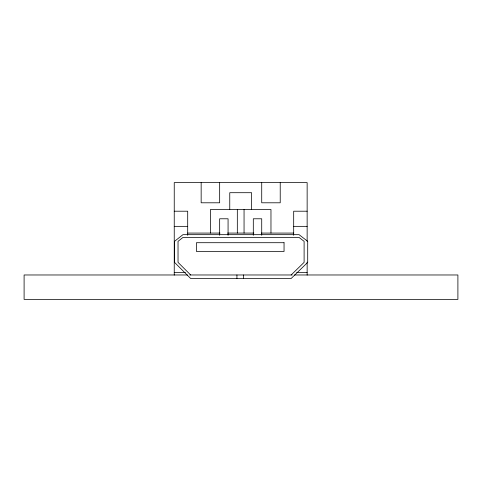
<?xml version="1.0" encoding="UTF-8"?>
<svg xmlns="http://www.w3.org/2000/svg" width="482" height="482" viewBox="0 0 482 482"><rect width="100%" height="100%" fill="white"/><g stroke="black" fill="none" stroke-linecap="round" stroke-linejoin="round"><path stroke-width="0.72" d="M291.17 274.969L304.106 262.371L304.106 241.343L299.063 237.445L182.949 237.445L178.033 241.343L178.033 262.371L190.631 274.969M174.243 211.206L187.697 211.206L187.697 235.306M307.142 211.206L293.683 211.206L293.683 235.306M174.243 226.347L187.697 226.347M293.683 226.347L307.142 226.347M187.697 233.077L220.021 233.077M227.534 233.077L253.845 233.077M261.358 233.077L293.683 233.077M174.243 272.613L185.456 272.613M296.671 272.613L307.142 272.613M187.528 274.975L24.1 274.975L24.1 299.394L457.9 299.394L457.9 274.975L294.472 274.975M189.788 274.975L292.213 274.975M307.142 241.355L307.142 182.606L174.243 182.606L174.243 275.132M307.142 262.081L307.142 275.132M280.223 182.606L280.223 202.795L261.72 202.795L261.72 182.606M270.968 233.077L270.968 209.525L210.411 209.525L210.411 233.077M261.72 235.306L261.72 218.78L253.309 218.78L253.309 235.306M251.622 209.525L251.622 192.704L229.757 192.704L229.757 209.525M244.055 209.525L244.055 233.077M243.639 274.969L243.639 278.476M237.325 209.525L237.325 233.077M236.933 274.969L236.933 278.476M228.07 235.306L228.07 218.78L219.659 218.78L219.659 235.306M219.659 182.606L219.659 202.795L201.157 202.795L201.157 182.606M307.703 262.371L291.17 278.476L190.631 278.476L174.532 262.371L174.532 241.343L182.949 234.668L299.063 234.668L307.703 241.343L307.703 262.371M284.049 242.705L196.433 242.705L196.433 251.465L284.049 251.465L284.049 242.705"/></g></svg>
